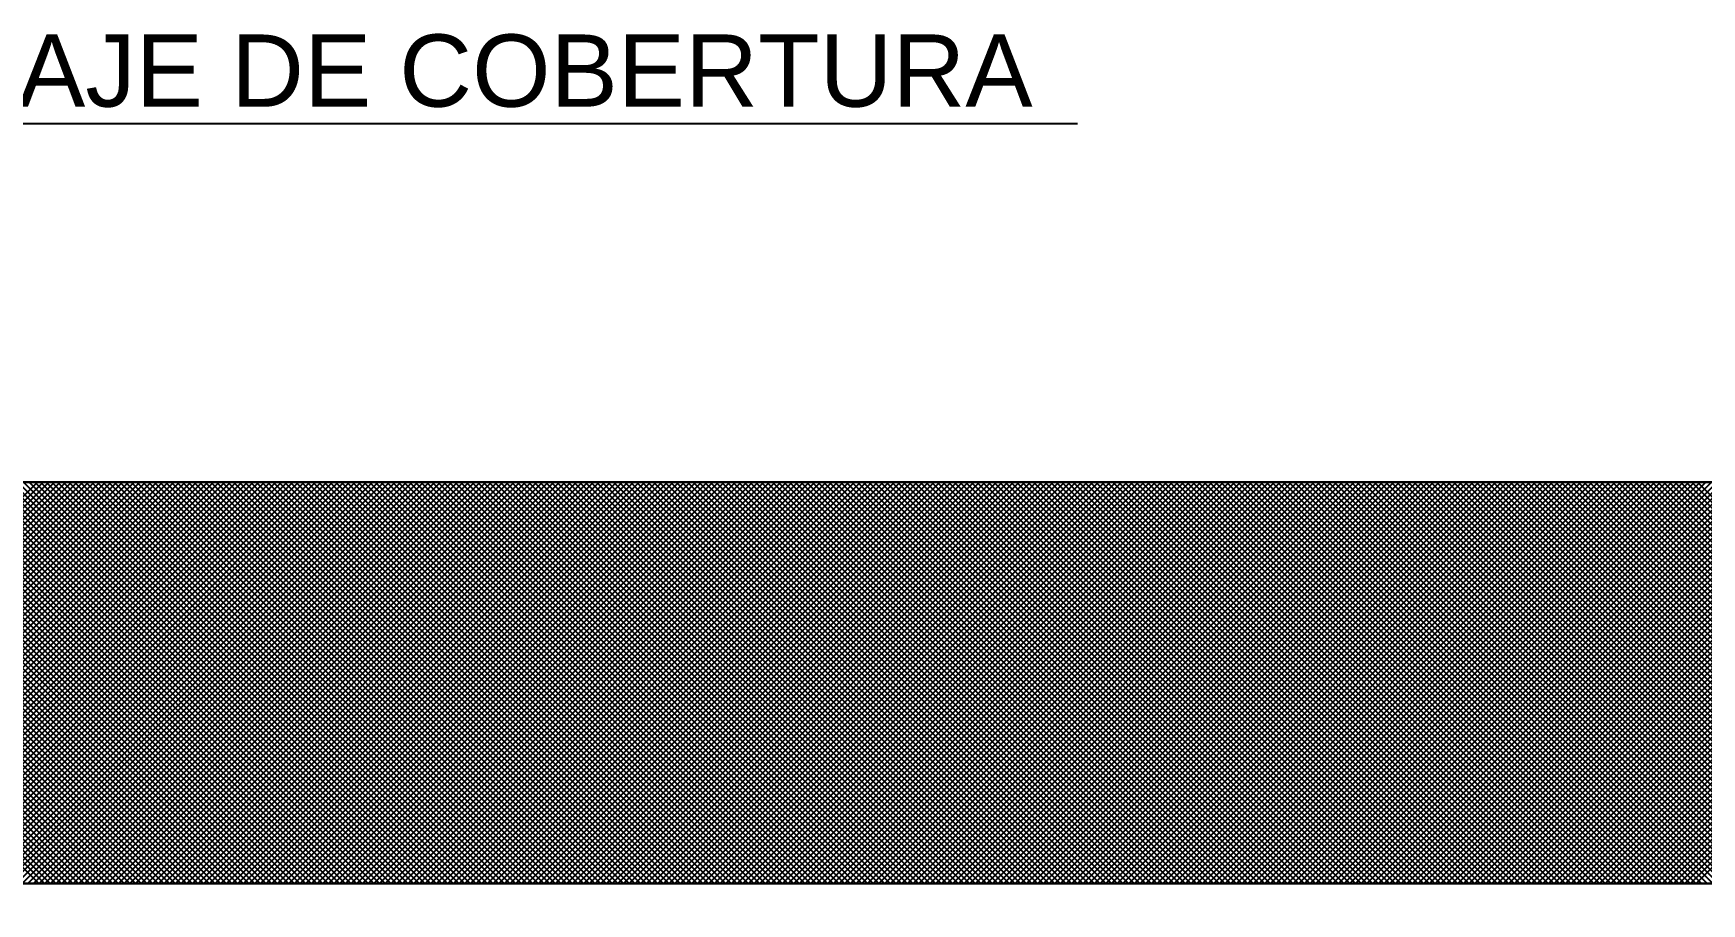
# Model space of a CAD drawing. Extents: x 0 to 119, y 0 to 84.
# Drawn here: x 38.474 to 42.631, y 55.663 to 57.832 of the extents above; entities that cross this region are included whole.
import ezdxf

# ---------------------------------------------------------------- set-up
doc = ezdxf.new("R2010")
doc.units = 0
doc.header["$MEASUREMENT"] = 0
for name, color, linetype in [('29', 9, 'CONTINUOUS'), ('3', 7, 'CONTINUOUS'), ('6', 178, 'CONTINUOUS')]:
    doc.layers.add(name, color=color, linetype=linetype)
doc.styles.add('TQS_ARIAL', font='arial.ttf')

msp = doc.modelspace()

# ---------------------------------------------------------------- linework, layer by layer
at = {"layer": '29', "color": 9, "linetype": 'Continuous'}
for p, q in [((37.484108, 55.713321), (38.484108, 56.713321)), ((37.487445, 56.713321), (38.487445, 55.713321)), ((37.49825, 55.713321), (38.49825, 56.713321)), ((37.501587, 56.713321), (38.501587, 55.713321)), ((37.512392, 55.713321), (38.512392, 56.713321)), ((37.515729, 56.713321), (38.515729, 55.713321)), ((37.526534, 55.713321), (38.526534, 56.713321)), ((37.529871, 56.713321), (38.529871, 55.713321)), ((37.540676, 55.713321), (38.540676, 56.713321)), ((37.544013, 56.713321), (38.544013, 55.713321)), ((37.554818, 55.713321), (38.554818, 56.713321)), ((37.558156, 56.713321), (38.558156, 55.713321)), ((37.568961, 55.713321), (38.568961, 56.713321)), ((37.572298, 56.713321), (38.572298, 55.713321)), ((37.583103, 55.713321), (38.583103, 56.713321)), ((37.58644, 56.713321), (38.58644, 55.713321)), ((37.597245, 55.713321), (38.597245, 56.713321)), ((37.600582, 56.713321), (38.600582, 55.713321)), ((37.611387, 55.713321), (38.611387, 56.713321)), ((37.614724, 56.713321), (38.614724, 55.713321)), ((37.625529, 55.713321), (38.625529, 56.713321)), ((37.628866, 56.713321), (38.628866, 55.713321)), ((37.639671, 55.713321), (38.639671, 56.713321)), ((37.643008, 56.713321), (38.643008, 55.713321)), ((37.653813, 55.713321), (38.653813, 56.713321)), ((37.65715, 56.713321), (38.65715, 55.713321)), ((37.667955, 55.713321), (38.667955, 56.713321)), ((37.671293, 56.713321), (38.671293, 55.713321)), ((37.682098, 55.713321), (38.682098, 56.713321)), ((37.685435, 56.713321), (38.685435, 55.713321)), ((37.69624, 55.713321), (38.69624, 56.713321)), ((37.699577, 56.713321), (38.699577, 55.713321)), ((37.710382, 55.713321), (38.710382, 56.713321)), ((37.713719, 56.713321), (38.713719, 55.713321)), ((37.724524, 55.713321), (38.724524, 56.713321)), ((37.727861, 56.713321), (38.727861, 55.713321)), ((37.738666, 55.713321), (38.738666, 56.713321)), ((37.742003, 56.713321), (38.742003, 55.713321)), ((37.752808, 55.713321), (38.752808, 56.713321)), ((37.756145, 56.713321), (38.756145, 55.713321)), ((37.76695, 55.713321), (38.76695, 56.713321)), ((37.770288, 56.713321), (38.770288, 55.713321)), ((37.781093, 55.713321), (38.781093, 56.713321)), ((37.78443, 56.713321), (38.78443, 55.713321)), ((37.795235, 55.713321), (38.795235, 56.713321)), ((37.798572, 56.713321), (38.798572, 55.713321)), ((37.809377, 55.713321), (38.809377, 56.713321)), ((37.812714, 56.713321), (38.812714, 55.713321)), ((37.823519, 55.713321), (38.823519, 56.713321)), ((37.826856, 56.713321), (38.826856, 55.713321)), ((37.837661, 55.713321), (38.837661, 56.713321)), ((37.840998, 56.713321), (38.840998, 55.713321)), ((37.851803, 55.713321), (38.851803, 56.713321)), ((37.85514, 56.713321), (38.85514, 55.713321)), ((37.865945, 55.713321), (38.865945, 56.713321)), ((37.869283, 56.713321), (38.869283, 55.713321)), ((37.880088, 55.713321), (38.880088, 56.713321)), ((37.883425, 56.713321), (38.883425, 55.713321)), ((37.89423, 55.713321), (38.89423, 56.713321)), ((37.897567, 56.713321), (38.897567, 55.713321)), ((37.908372, 55.713321), (38.908372, 56.713321)), ((37.911709, 56.713321), (38.911709, 55.713321)), ((37.922514, 55.713321), (38.922514, 56.713321)), ((37.925851, 56.713321), (38.925851, 55.713321)), ((37.936656, 55.713321), (38.936656, 56.713321)), ((37.939993, 56.713321), (38.939993, 55.713321)), ((37.950798, 55.713321), (38.950798, 56.713321)), ((37.954135, 56.713321), (38.954135, 55.713321)), ((37.96494, 55.713321), (38.96494, 56.713321)), ((37.968277, 56.713321), (38.968277, 55.713321)), ((37.979082, 55.713321), (38.979082, 56.713321)), ((37.98242, 56.713321), (38.98242, 55.713321)), ((37.993225, 55.713321), (38.993225, 56.713321)), ((37.996562, 56.713321), (38.996562, 55.713321)), ((38.007367, 55.713321), (39.007367, 56.713321)), ((38.010704, 56.713321), (39.010704, 55.713321)), ((38.021509, 55.713321), (39.021509, 56.713321)), ((38.024846, 56.713321), (39.024846, 55.713321)), ((38.035651, 55.713321), (39.035651, 56.713321)), ((38.038988, 56.713321), (39.038988, 55.713321)), ((38.049793, 55.713321), (39.049793, 56.713321)), ((38.05313, 56.713321), (39.05313, 55.713321)), ((38.063935, 55.713321), (39.063935, 56.713321)), ((38.067272, 56.713321), (39.067272, 55.713321)), ((38.078077, 55.713321), (39.078077, 56.713321)), ((38.081415, 56.713321), (39.081415, 55.713321)), ((38.09222, 55.713321), (39.09222, 56.713321)), ((38.095557, 56.713321), (39.095557, 55.713321)), ((38.106362, 55.713321), (39.106362, 56.713321)), ((38.109699, 56.713321), (39.109699, 55.713321)), ((38.120504, 55.713321), (39.120504, 56.713321)), ((38.123841, 56.713321), (39.123841, 55.713321)), ((38.134646, 55.713321), (39.134646, 56.713321)), ((38.137983, 56.713321), (39.137983, 55.713321)), ((38.148788, 55.713321), (39.148788, 56.713321)), ((38.152125, 56.713321), (39.152125, 55.713321)), ((38.16293, 55.713321), (39.16293, 56.713321)), ((38.166267, 56.713321), (39.166267, 55.713321)), ((38.177072, 55.713321), (39.177072, 56.713321)), ((38.180409, 56.713321), (39.180409, 55.713321)), ((38.191215, 55.713321), (39.191215, 56.713321)), ((38.194552, 56.713321), (39.194552, 55.713321)), ((38.205357, 55.713321), (39.205357, 56.713321)), ((38.208694, 56.713321), (39.208694, 55.713321)), ((38.219499, 55.713321), (39.219499, 56.713321)), ((38.222836, 56.713321), (39.222836, 55.713321)), ((38.233641, 55.713321), (39.233641, 56.713321)), ((38.236978, 56.713321), (39.236978, 55.713321)), ((38.247783, 55.713321), (39.247783, 56.713321)), ((38.25112, 56.713321), (39.25112, 55.713321)), ((38.261925, 55.713321), (39.261925, 56.713321)), ((38.265262, 56.713321), (39.265262, 55.713321)), ((38.276067, 55.713321), (39.276067, 56.713321)), ((38.279404, 56.713321), (39.279404, 55.713321)), ((38.290209, 55.713321), (39.290209, 56.713321)), ((38.293547, 56.713321), (39.293547, 55.713321)), ((38.304352, 55.713321), (39.304352, 56.713321)), ((38.307689, 56.713321), (39.307689, 55.713321)), ((38.318494, 55.713321), (39.318494, 56.713321)), ((38.321831, 56.713321), (39.321831, 55.713321)), ((38.332636, 55.713321), (39.332636, 56.713321)), ((38.335973, 56.713321), (39.335973, 55.713321)), ((38.346778, 55.713321), (39.346778, 56.713321)), ((38.350115, 56.713321), (39.350115, 55.713321)), ((38.36092, 55.713321), (39.36092, 56.713321)), ((38.364257, 56.713321), (39.364257, 55.713321)), ((38.375062, 55.713321), (39.375062, 56.713321)), ((38.378399, 56.713321), (39.378399, 55.713321)), ((38.389204, 55.713321), (39.389204, 56.713321)), ((38.392542, 56.713321), (39.392542, 55.713321)), ((38.403347, 55.713321), (39.403347, 56.713321)), ((38.406684, 56.713321), (39.406684, 55.713321)), ((38.417489, 55.713321), (39.417489, 56.713321)), ((38.420826, 56.713321), (39.420826, 55.713321)), ((38.431631, 55.713321), (39.431631, 56.713321)), ((38.434968, 56.713321), (39.434968, 55.713321)), ((38.445773, 55.713321), (39.445773, 56.713321)), ((38.44911, 56.713321), (39.44911, 55.713321)), ((38.459915, 55.713321), (39.459915, 56.713321)), ((38.463252, 56.713321), (39.463252, 55.713321)), ((38.474057, 55.713321), (39.474057, 56.713321)), ((38.477394, 56.713321), (39.477394, 55.713321)), ((38.488199, 55.713321), (39.488199, 56.713321)), ((38.491536, 56.713321), (39.491536, 55.713321)), ((38.502341, 55.713321), (39.502341, 56.713321)), ((38.505679, 56.713321), (39.505679, 55.713321)), ((38.516484, 55.713321), (39.516484, 56.713321)), ((38.519821, 56.713321), (39.519821, 55.713321)), ((38.530626, 55.713321), (39.530626, 56.713321)), ((38.533963, 56.713321), (39.533963, 55.713321)), ((38.544768, 55.713321), (39.544768, 56.713321)), ((38.548105, 56.713321), (39.548105, 55.713321)), ((38.55891, 55.713321), (39.55891, 56.713321)), ((38.562247, 56.713321), (39.562247, 55.713321)), ((38.573052, 55.713321), (39.573052, 56.713321)), ((38.576389, 56.713321), (39.576389, 55.713321)), ((38.587194, 55.713321), (39.587194, 56.713321)), ((38.590531, 56.713321), (39.590531, 55.713321)), ((38.601336, 55.713321), (39.601336, 56.713321)), ((38.604674, 56.713321), (39.604674, 55.713321)), ((38.615479, 55.713321), (39.615479, 56.713321)), ((38.618816, 56.713321), (39.618816, 55.713321)), ((38.629621, 55.713321), (39.629621, 56.713321)), ((38.632958, 56.713321), (39.632958, 55.713321)), ((38.643763, 55.713321), (39.643763, 56.713321)), ((38.6471, 56.713321), (39.6471, 55.713321)), ((38.657905, 55.713321), (39.657905, 56.713321)), ((38.661242, 56.713321), (39.661242, 55.713321)), ((38.672047, 55.713321), (39.672047, 56.713321)), ((38.675384, 56.713321), (39.675384, 55.713321)), ((38.686189, 55.713321), (39.686189, 56.713321)), ((38.689526, 56.713321), (39.689526, 55.713321)), ((38.700331, 55.713321), (39.700331, 56.713321)), ((38.703669, 56.713321), (39.703669, 55.713321)), ((38.714474, 55.713321), (39.714474, 56.713321)), ((38.717811, 56.713321), (39.717811, 55.713321)), ((38.728616, 55.713321), (39.728616, 56.713321)), ((38.731953, 56.713321), (39.731953, 55.713321)), ((38.742758, 55.713321), (39.742758, 56.713321)), ((38.746095, 56.713321), (39.746095, 55.713321)), ((38.7569, 55.713321), (39.7569, 56.713321)), ((38.760237, 56.713321), (39.760237, 55.713321)), ((38.771042, 55.713321), (39.771042, 56.713321)), ((38.774379, 56.713321), (39.774379, 55.713321)), ((38.785184, 55.713321), (39.785184, 56.713321)), ((38.788521, 56.713321), (39.788521, 55.713321)), ((38.799326, 55.713321), (39.799326, 56.713321)), ((38.802663, 56.713321), (39.802663, 55.713321)), ((38.813468, 55.713321), (39.813468, 56.713321)), ((38.816806, 56.713321), (39.816806, 55.713321)), ((38.827611, 55.713321), (39.827611, 56.713321)), ((38.830948, 56.713321), (39.830948, 55.713321)), ((38.841753, 55.713321), (39.841753, 56.713321)), ((38.84509, 56.713321), (39.84509, 55.713321)), ((38.855895, 55.713321), (39.855895, 56.713321)), ((38.859232, 56.713321), (39.859232, 55.713321)), ((38.870037, 55.713321), (39.870037, 56.713321)), ((38.873374, 56.713321), (39.873374, 55.713321)), ((38.884179, 55.713321), (39.884179, 56.713321)), ((38.887516, 56.713321), (39.887516, 55.713321)), ((38.898321, 55.713321), (39.898321, 56.713321)), ((38.901658, 56.713321), (39.901658, 55.713321)), ((38.912463, 55.713321), (39.912463, 56.713321)), ((38.915801, 56.713321), (39.915801, 55.713321)), ((38.926606, 55.713321), (39.926606, 56.713321)), ((38.929943, 56.713321), (39.929943, 55.713321)), ((38.940748, 55.713321), (39.940748, 56.713321)), ((38.944085, 56.713321), (39.944085, 55.713321)), ((38.95489, 55.713321), (39.95489, 56.713321)), ((38.958227, 56.713321), (39.958227, 55.713321)), ((38.969032, 55.713321), (39.969032, 56.713321)), ((38.972369, 56.713321), (39.972369, 55.713321)), ((38.983174, 55.713321), (39.983174, 56.713321)), ((38.986511, 56.713321), (39.986511, 55.713321)), ((38.997316, 55.713321), (39.997316, 56.713321)), ((39.000653, 56.713321), (40.000653, 55.713321)), ((39.011458, 55.713321), (40.011458, 56.713321)), ((39.014795, 56.713321), (40.014795, 55.713321)), ((39.025601, 55.713321), (40.025601, 56.713321)), ((39.028938, 56.713321), (40.028938, 55.713321)), ((39.039743, 55.713321), (40.039743, 56.713321)), ((39.04308, 56.713321), (40.04308, 55.713321)), ((39.053885, 55.713321), (40.053885, 56.713321)), ((39.057222, 56.713321), (40.057222, 55.713321)), ((39.068027, 55.713321), (40.068027, 56.713321)), ((39.071364, 56.713321), (40.071364, 55.713321)), ((39.082169, 55.713321), (40.082169, 56.713321)), ((39.085506, 56.713321), (40.085506, 55.713321)), ((39.096311, 55.713321), (40.096311, 56.713321)), ((39.099648, 56.713321), (40.099648, 55.713321)), ((39.110453, 55.713321), (40.110453, 56.713321)), ((39.11379, 56.713321), (40.11379, 55.713321)), ((39.124595, 55.713321), (40.124595, 56.713321)), ((39.127933, 56.713321), (40.127933, 55.713321)), ((39.138738, 55.713321), (40.138738, 56.713321)), ((39.142075, 56.713321), (40.142075, 55.713321)), ((39.15288, 55.713321), (40.15288, 56.713321)), ((39.156217, 56.713321), (40.156217, 55.713321)), ((39.167022, 55.713321), (40.167022, 56.713321)), ((39.170359, 56.713321), (40.170359, 55.713321)), ((39.181164, 55.713321), (40.181164, 56.713321)), ((39.184501, 56.713321), (40.184501, 55.713321)), ((39.195306, 55.713321), (40.195306, 56.713321)), ((39.198643, 56.713321), (40.198643, 55.713321)), ((39.209448, 55.713321), (40.209448, 56.713321)), ((39.212785, 56.713321), (40.212785, 55.713321)), ((39.22359, 55.713321), (40.22359, 56.713321)), ((39.226928, 56.713321), (40.226928, 55.713321)), ((39.237733, 55.713321), (40.237733, 56.713321)), ((39.24107, 56.713321), (40.24107, 55.713321)), ((39.251875, 55.713321), (40.251875, 56.713321)), ((39.255212, 56.713321), (40.255212, 55.713321)), ((39.266017, 55.713321), (40.266017, 56.713321)), ((39.269354, 56.713321), (40.269354, 55.713321)), ((39.280159, 55.713321), (40.280159, 56.713321)), ((39.283496, 56.713321), (40.283496, 55.713321)), ((39.294301, 55.713321), (40.294301, 56.713321)), ((39.297638, 56.713321), (40.297638, 55.713321)), ((39.308443, 55.713321), (40.308443, 56.713321)), ((39.31178, 56.713321), (40.31178, 55.713321)), ((39.322585, 55.713321), (40.322585, 56.713321)), ((39.325922, 56.713321), (40.325922, 55.713321)), ((39.336727, 55.713321), (40.336727, 56.713321)), ((39.340065, 56.713321), (40.340065, 55.713321)), ((39.35087, 55.713321), (40.35087, 56.713321)), ((39.354207, 56.713321), (40.354207, 55.713321)), ((39.365012, 55.713321), (40.365012, 56.713321)), ((39.368349, 56.713321), (40.368349, 55.713321)), ((39.379154, 55.713321), (40.379154, 56.713321)), ((39.382491, 56.713321), (40.382491, 55.713321)), ((39.393296, 55.713321), (40.393296, 56.713321)), ((39.396633, 56.713321), (40.396633, 55.713321)), ((39.407438, 55.713321), (40.407438, 56.713321)), ((39.410775, 56.713321), (40.410775, 55.713321)), ((39.42158, 55.713321), (40.42158, 56.713321)), ((39.424917, 56.713321), (40.424917, 55.713321)), ((39.435722, 55.713321), (40.435722, 56.713321)), ((39.43906, 56.713321), (40.43906, 55.713321)), ((39.449865, 55.713321), (40.449865, 56.713321)), ((39.453202, 56.713321), (40.453202, 55.713321)), ((39.464007, 55.713321), (40.464007, 56.713321)), ((39.467344, 56.713321), (40.467344, 55.713321)), ((39.478149, 55.713321), (40.478149, 56.713321)), ((39.481486, 56.713321), (40.481486, 55.713321)), ((39.492291, 55.713321), (40.492291, 56.713321)), ((39.495628, 56.713321), (40.495628, 55.713321)), ((39.506433, 55.713321), (40.506433, 56.713321)), ((39.50977, 56.713321), (40.50977, 55.713321)), ((39.520575, 55.713321), (40.520575, 56.713321)), ((39.523912, 56.713321), (40.523912, 55.713321)), ((39.534717, 55.713321), (40.534717, 56.713321)), ((39.538055, 56.713321), (40.538055, 55.713321)), ((39.54886, 55.713321), (40.54886, 56.713321)), ((39.552197, 56.713321), (40.552197, 55.713321)), ((39.563002, 55.713321), (40.563002, 56.713321)), ((39.566339, 56.713321), (40.566339, 55.713321)), ((39.577144, 55.713321), (40.577144, 56.713321)), ((39.580481, 56.713321), (40.580481, 55.713321)), ((39.591286, 55.713321), (40.591286, 56.713321)), ((39.594623, 56.713321), (40.594623, 55.713321)), ((39.605428, 55.713321), (40.605428, 56.713321)), ((39.608765, 56.713321), (40.608765, 55.713321)), ((39.61957, 55.713321), (40.61957, 56.713321)), ((39.622907, 56.713321), (40.622907, 55.713321)), ((39.633712, 55.713321), (40.633712, 56.713321)), ((39.637049, 56.713321), (40.637049, 55.713321)), ((39.647854, 55.713321), (40.647854, 56.713321)), ((39.651192, 56.713321), (40.651192, 55.713321)), ((39.661997, 55.713321), (40.661997, 56.713321)), ((39.665334, 56.713321), (40.665334, 55.713321)), ((39.676139, 55.713321), (40.676139, 56.713321)), ((39.679476, 56.713321), (40.679476, 55.713321)), ((39.690281, 55.713321), (40.690281, 56.713321)), ((39.693618, 56.713321), (40.693618, 55.713321)), ((39.704423, 55.713321), (40.704423, 56.713321)), ((39.70776, 56.713321), (40.70776, 55.713321)), ((39.718565, 55.713321), (40.718565, 56.713321)), ((39.721902, 56.713321), (40.721902, 55.713321)), ((39.732707, 55.713321), (40.732707, 56.713321)), ((39.736044, 56.713321), (40.736044, 55.713321)), ((39.746849, 55.713321), (40.746849, 56.713321)), ((39.750187, 56.713321), (40.750187, 55.713321)), ((39.760992, 55.713321), (40.760992, 56.713321)), ((39.764329, 56.713321), (40.764329, 55.713321)), ((39.775134, 55.713321), (40.775134, 56.713321)), ((39.778471, 56.713321), (40.778471, 55.713321)), ((39.789276, 55.713321), (40.789276, 56.713321)), ((39.792613, 56.713321), (40.792613, 55.713321)), ((39.803418, 55.713321), (40.803418, 56.713321)), ((39.806755, 56.713321), (40.806755, 55.713321)), ((39.81756, 55.713321), (40.81756, 56.713321)), ((39.820897, 56.713321), (40.820897, 55.713321)), ((39.831702, 55.713321), (40.831702, 56.713321)), ((39.835039, 56.713321), (40.835039, 55.713321)), ((39.845844, 55.713321), (40.845844, 56.713321)), ((39.849181, 56.713321), (40.849181, 55.713321)), ((39.859987, 55.713321), (40.859987, 56.713321)), ((39.863324, 56.713321), (40.863324, 55.713321)), ((39.874129, 55.713321), (40.874129, 56.713321)), ((39.877466, 56.713321), (40.877466, 55.713321)), ((39.888271, 55.713321), (40.888271, 56.713321)), ((39.891608, 56.713321), (40.891608, 55.713321)), ((39.902413, 55.713321), (40.902413, 56.713321)), ((39.90575, 56.713321), (40.90575, 55.713321)), ((39.916555, 55.713321), (40.916555, 56.713321)), ((39.919892, 56.713321), (40.919892, 55.713321)), ((39.930697, 55.713321), (40.930697, 56.713321)), ((39.934034, 56.713321), (40.934034, 55.713321)), ((39.944839, 55.713321), (40.944839, 56.713321)), ((39.948176, 56.713321), (40.948176, 55.713321)), ((39.958981, 55.713321), (40.958981, 56.713321)), ((39.962319, 56.713321), (40.962319, 55.713321)), ((39.973124, 55.713321), (40.973124, 56.713321)), ((39.976461, 56.713321), (40.976461, 55.713321)), ((39.987266, 55.713321), (40.987266, 56.713321)), ((39.990603, 56.713321), (40.990603, 55.713321)), ((40.001408, 55.713321), (41.001408, 56.713321)), ((40.004745, 56.713321), (41.004745, 55.713321)), ((40.01555, 55.713321), (41.01555, 56.713321)), ((40.018887, 56.713321), (41.018887, 55.713321)), ((40.029692, 55.713321), (41.029692, 56.713321)), ((40.033029, 56.713321), (41.033029, 55.713321)), ((40.043834, 55.713321), (41.043834, 56.713321)), ((40.047171, 56.713321), (41.047171, 55.713321)), ((40.057976, 55.713321), (41.057976, 56.713321)), ((40.061314, 56.713321), (41.061314, 55.713321)), ((40.072119, 55.713321), (41.072119, 56.713321)), ((40.075456, 56.713321), (41.075456, 55.713321)), ((40.086261, 55.713321), (41.086261, 56.713321)), ((40.089598, 56.713321), (41.089598, 55.713321)), ((40.100403, 55.713321), (41.100403, 56.713321)), ((40.10374, 56.713321), (41.10374, 55.713321)), ((40.114545, 55.713321), (41.114545, 56.713321)), ((40.117882, 56.713321), (41.117882, 55.713321)), ((40.128687, 55.713321), (41.128687, 56.713321)), ((40.132024, 56.713321), (41.132024, 55.713321)), ((40.142829, 55.713321), (41.142829, 56.713321)), ((40.146166, 56.713321), (41.146166, 55.713321)), ((40.156971, 55.713321), (41.156971, 56.713321)), ((40.160308, 56.713321), (41.160308, 55.713321)), ((40.171113, 55.713321), (41.171113, 56.713321)), ((40.174451, 56.713321), (41.174451, 55.713321)), ((40.185256, 55.713321), (41.185256, 56.713321)), ((40.188593, 56.713321), (41.188593, 55.713321)), ((40.199398, 55.713321), (41.199398, 56.713321)), ((40.202735, 56.713321), (41.202735, 55.713321)), ((40.21354, 55.713321), (41.21354, 56.713321)), ((40.216877, 56.713321), (41.216877, 55.713321)), ((40.227682, 55.713321), (41.227682, 56.713321)), ((40.231019, 56.713321), (41.231019, 55.713321)), ((40.241824, 55.713321), (41.241824, 56.713321)), ((40.245161, 56.713321), (41.245161, 55.713321)), ((40.255966, 55.713321), (41.255966, 56.713321)), ((40.259303, 56.713321), (41.259303, 55.713321)), ((40.270108, 55.713321), (41.270108, 56.713321)), ((40.273446, 56.713321), (41.273446, 55.713321)), ((40.284251, 55.713321), (41.284251, 56.713321)), ((40.287588, 56.713321), (41.287588, 55.713321)), ((40.298393, 55.713321), (41.298393, 56.713321)), ((40.30173, 56.713321), (41.30173, 55.713321)), ((40.312535, 55.713321), (41.312535, 56.713321)), ((40.315872, 56.713321), (41.315872, 55.713321)), ((40.326677, 55.713321), (41.326677, 56.713321)), ((40.330014, 56.713321), (41.330014, 55.713321)), ((40.340819, 55.713321), (41.340819, 56.713321)), ((40.344156, 56.713321), (41.344156, 55.713321)), ((40.354961, 55.713321), (41.354961, 56.713321)), ((40.358298, 56.713321), (41.358298, 55.713321)), ((40.369103, 55.713321), (41.369103, 56.713321)), ((40.372441, 56.713321), (41.372441, 55.713321)), ((40.383246, 55.713321), (41.383246, 56.713321)), ((40.386583, 56.713321), (41.386583, 55.713321)), ((40.397388, 55.713321), (41.397388, 56.713321)), ((40.400725, 56.713321), (41.400725, 55.713321)), ((40.41153, 55.713321), (41.41153, 56.713321)), ((40.414867, 56.713321), (41.414867, 55.713321)), ((40.425672, 55.713321), (41.425672, 56.713321)), ((40.429009, 56.713321), (41.429009, 55.713321)), ((40.439814, 55.713321), (41.439814, 56.713321)), ((40.443151, 56.713321), (41.443151, 55.713321)), ((40.453956, 55.713321), (41.453956, 56.713321)), ((40.457293, 56.713321), (41.457293, 55.713321)), ((40.468098, 55.713321), (41.468098, 56.713321)), ((40.471435, 56.713321), (41.471435, 55.713321)), ((40.48224, 55.713321), (41.48224, 56.713321)), ((40.485578, 56.713321), (41.485578, 55.713321)), ((40.496383, 55.713321), (41.496383, 56.713321)), ((40.49972, 56.713321), (41.49972, 55.713321)), ((40.510525, 55.713321), (41.510525, 56.713321)), ((40.513862, 56.713321), (41.513862, 55.713321)), ((40.524667, 55.713321), (41.524667, 56.713321)), ((40.528004, 56.713321), (41.528004, 55.713321)), ((40.538809, 55.713321), (41.538809, 56.713321)), ((40.542146, 56.713321), (41.542146, 55.713321)), ((40.552951, 55.713321), (41.552951, 56.713321)), ((40.556288, 56.713321), (41.556288, 55.713321)), ((40.567093, 55.713321), (41.567093, 56.713321)), ((40.57043, 56.713321), (41.57043, 55.713321)), ((40.581235, 55.713321), (41.581235, 56.713321)), ((40.584573, 56.713321), (41.584573, 55.713321)), ((40.595378, 55.713321), (41.595378, 56.713321)), ((40.598715, 56.713321), (41.598715, 55.713321)), ((40.60952, 55.713321), (41.60952, 56.713321)), ((40.612857, 56.713321), (41.612857, 55.713321)), ((40.623662, 55.713321), (41.623662, 56.713321)), ((40.626999, 56.713321), (41.626999, 55.713321)), ((40.637804, 55.713321), (41.637804, 56.713321)), ((40.641141, 56.713321), (41.641141, 55.713321)), ((40.651946, 55.713321), (41.651946, 56.713321)), ((40.655283, 56.713321), (41.655283, 55.713321)), ((40.666088, 55.713321), (41.666088, 56.713321)), ((40.669425, 56.713321), (41.669425, 55.713321)), ((40.68023, 55.713321), (41.68023, 56.713321)), ((40.683567, 56.713321), (41.683567, 55.713321)), ((40.694373, 55.713321), (41.694373, 56.713321)), ((40.69771, 56.713321), (41.69771, 55.713321)), ((40.708515, 55.713321), (41.708515, 56.713321)), ((40.711852, 56.713321), (41.711852, 55.713321)), ((40.722657, 55.713321), (41.722657, 56.713321)), ((40.725994, 56.713321), (41.725994, 55.713321)), ((40.736799, 55.713321), (41.736799, 56.713321)), ((40.740136, 56.713321), (41.740136, 55.713321)), ((40.750941, 55.713321), (41.750941, 56.713321)), ((40.754278, 56.713321), (41.754278, 55.713321)), ((40.765083, 55.713321), (41.765083, 56.713321)), ((40.76842, 56.713321), (41.76842, 55.713321)), ((40.779225, 55.713321), (41.779225, 56.713321)), ((40.782562, 56.713321), (41.782562, 55.713321)), ((40.793367, 55.713321), (41.793367, 56.713321)), ((40.796705, 56.713321), (41.796705, 55.713321)), ((40.80751, 55.713321), (41.80751, 56.713321)), ((40.810847, 56.713321), (41.810847, 55.713321)), ((40.821652, 55.713321), (41.821652, 56.713321)), ((40.824989, 56.713321), (41.824989, 55.713321)), ((40.835794, 55.713321), (41.835794, 56.713321)), ((40.839131, 56.713321), (41.839131, 55.713321)), ((40.849936, 55.713321), (41.849936, 56.713321)), ((40.853273, 56.713321), (41.853273, 55.713321)), ((40.864078, 55.713321), (41.864078, 56.713321)), ((40.867415, 56.713321), (41.867415, 55.713321)), ((40.87822, 55.713321), (41.87822, 56.713321)), ((40.881557, 56.713321), (41.881557, 55.713321)), ((40.892362, 55.713321), (41.892362, 56.713321)), ((40.8957, 56.713321), (41.8957, 55.713321)), ((40.906505, 55.713321), (41.906505, 56.713321)), ((40.909842, 56.713321), (41.909842, 55.713321)), ((40.920647, 55.713321), (41.920647, 56.713321)), ((40.923984, 56.713321), (41.923984, 55.713321)), ((40.934789, 55.713321), (41.934789, 56.713321)), ((40.938126, 56.713321), (41.938126, 55.713321)), ((40.948931, 55.713321), (41.948931, 56.713321)), ((40.952268, 56.713321), (41.952268, 55.713321)), ((40.963073, 55.713321), (41.963073, 56.713321)), ((40.96641, 56.713321), (41.96641, 55.713321)), ((40.977215, 55.713321), (41.977215, 56.713321)), ((40.980552, 56.713321), (41.980552, 55.713321)), ((40.991357, 55.713321), (41.991357, 56.713321)), ((40.994694, 56.713321), (41.994694, 55.713321)), ((41.005499, 55.713321), (42.005499, 56.713321)), ((41.008837, 56.713321), (42.008837, 55.713321)), ((41.019642, 55.713321), (42.019642, 56.713321)), ((41.022979, 56.713321), (42.022979, 55.713321)), ((41.033784, 55.713321), (42.033784, 56.713321)), ((41.037121, 56.713321), (42.037121, 55.713321)), ((41.047926, 55.713321), (42.047926, 56.713321)), ((41.051263, 56.713321), (42.051263, 55.713321)), ((41.062068, 55.713321), (42.062068, 56.713321)), ((41.065405, 56.713321), (42.065405, 55.713321)), ((41.07621, 55.713321), (42.07621, 56.713321)), ((41.079547, 56.713321), (42.079547, 55.713321)), ((41.090352, 55.713321), (42.090352, 56.713321)), ((41.093689, 56.713321), (42.093689, 55.713321)), ((41.104494, 55.713321), (42.104494, 56.713321)), ((41.107832, 56.713321), (42.107832, 55.713321)), ((41.118637, 55.713321), (42.118637, 56.713321)), ((41.121974, 56.713321), (42.121974, 55.713321)), ((41.132779, 55.713321), (42.132779, 56.713321)), ((41.136116, 56.713321), (42.136116, 55.713321)), ((41.146921, 55.713321), (42.146921, 56.713321)), ((41.150258, 56.713321), (42.150258, 55.713321)), ((41.161063, 55.713321), (42.161063, 56.713321)), ((41.1644, 56.713321), (42.1644, 55.713321)), ((41.175205, 55.713321), (42.175205, 56.713321)), ((41.178542, 56.713321), (42.178542, 55.713321)), ((41.189347, 55.713321), (42.189347, 56.713321)), ((41.192684, 56.713321), (42.192684, 55.713321)), ((41.203489, 55.713321), (42.203489, 56.713321)), ((41.206827, 56.713321), (42.206827, 55.713321)), ((41.217632, 55.713321), (42.217632, 56.713321)), ((41.220969, 56.713321), (42.220969, 55.713321)), ((41.231774, 55.713321), (42.231774, 56.713321)), ((41.235111, 56.713321), (42.235111, 55.713321)), ((41.245916, 55.713321), (42.245916, 56.713321)), ((41.249253, 56.713321), (42.249253, 55.713321)), ((41.260058, 55.713321), (42.260058, 56.713321)), ((41.263395, 56.713321), (42.263395, 55.713321)), ((41.2742, 55.713321), (42.2742, 56.713321)), ((41.277537, 56.713321), (42.277537, 55.713321)), ((41.288342, 55.713321), (42.288342, 56.713321)), ((41.291679, 56.713321), (42.291679, 55.713321)), ((41.302484, 55.713321), (42.302484, 56.713321)), ((41.305821, 56.713321), (42.305821, 55.713321)), ((41.316626, 55.713321), (42.316626, 56.713321)), ((41.319964, 56.713321), (42.319964, 55.713321)), ((41.330769, 55.713321), (42.330769, 56.713321)), ((41.334106, 56.713321), (42.334106, 55.713321)), ((41.344911, 55.713321), (42.344911, 56.713321)), ((41.348248, 56.713321), (42.348248, 55.713321)), ((41.359053, 55.713321), (42.359053, 56.713321)), ((41.36239, 56.713321), (42.36239, 55.713321)), ((41.373195, 55.713321), (42.373195, 56.713321)), ((41.376532, 56.713321), (42.376532, 55.713321)), ((41.387337, 55.713321), (42.387337, 56.713321)), ((41.390674, 56.713321), (42.390674, 55.713321)), ((41.401479, 55.713321), (42.401479, 56.713321)), ((41.404816, 56.713321), (42.404816, 55.713321)), ((41.415621, 55.713321), (42.415621, 56.713321)), ((41.418959, 56.713321), (42.418959, 55.713321)), ((41.429764, 55.713321), (42.429764, 56.713321)), ((41.433101, 56.713321), (42.433101, 55.713321)), ((41.443906, 55.713321), (42.443906, 56.713321)), ((41.447243, 56.713321), (42.447243, 55.713321)), ((41.458048, 55.713321), (42.458048, 56.713321)), ((41.461385, 56.713321), (42.461385, 55.713321)), ((41.47219, 55.713321), (42.47219, 56.713321)), ((41.475527, 56.713321), (42.475527, 55.713321)), ((41.486332, 55.713321), (42.486332, 56.713321)), ((41.489669, 56.713321), (42.489669, 55.713321)), ((41.500474, 55.713321), (42.500474, 56.713321)), ((41.503811, 56.713321), (42.503811, 55.713321)), ((41.514616, 55.713321), (42.514616, 56.713321)), ((41.517953, 56.713321), (42.517953, 55.713321)), ((41.528759, 55.713321), (42.528759, 56.713321)), ((41.532096, 56.713321), (42.532096, 55.713321)), ((41.542901, 55.713321), (42.542901, 56.713321)), ((41.546238, 56.713321), (42.546238, 55.713321)), ((41.557043, 55.713321), (42.557043, 56.713321)), ((41.56038, 56.713321), (42.56038, 55.713321)), ((41.571185, 55.713321), (42.571185, 56.713321)), ((41.574522, 56.713321), (42.574522, 55.713321)), ((41.585327, 55.713321), (42.585327, 56.713321)), ((41.588664, 56.713321), (42.588664, 55.713321)), ((41.599469, 55.713321), (42.599469, 56.713321)), ((41.602806, 56.713321), (42.602806, 55.713321)), ((41.613611, 55.713321), (42.613611, 56.713321)), ((41.616948, 56.713321), (42.616948, 55.713321)), ((41.627753, 55.713321), (42.627753, 56.713321)), ((41.631091, 56.713321), (42.631091, 55.713321)), ((41.641896, 55.713321), (42.641896, 56.713321)), ((41.645233, 56.713321), (42.645233, 55.713321)), ((41.656038, 55.713321), (42.656038, 56.713321)), ((41.659375, 56.713321), (42.659375, 55.713321)), ((41.67018, 55.713321), (42.67018, 56.713321)), ((41.673517, 56.713321), (42.673517, 55.713321)), ((41.684322, 55.713321), (42.684322, 56.713321)), ((41.687659, 56.713321), (42.687659, 55.713321)), ((41.698464, 55.713321), (42.698464, 56.713321)), ((41.701801, 56.713321), (42.701801, 55.713321)), ((41.712606, 55.713321), (42.712606, 56.713321)), ((41.715943, 56.713321), (42.715943, 55.713321)), ((41.726748, 55.713321), (42.726748, 56.713321)), ((41.730086, 56.713321), (42.730086, 55.713321)), ((41.740891, 55.713321), (42.740891, 56.713321)), ((41.744228, 56.713321), (42.744228, 55.713321)), ((41.755033, 55.713321), (42.755033, 56.713321)), ((41.75837, 56.713321), (42.75837, 55.713321)), ((41.769175, 55.713321), (42.769175, 56.713321)), ((41.772512, 56.713321), (42.772512, 55.713321)), ((41.783317, 55.713321), (42.783317, 56.713321)), ((41.786654, 56.713321), (42.786654, 55.713321)), ((41.797459, 55.713321), (42.797459, 56.713321)), ((41.800796, 56.713321), (42.800796, 55.713321)), ((41.811601, 55.713321), (42.811601, 56.713321)), ((41.814938, 56.713321), (42.814938, 55.713321)), ((41.825743, 55.713321), (42.825743, 56.713321)), ((41.82908, 56.713321), (42.82908, 55.713321)), ((41.839885, 55.713321), (42.839885, 56.713321)), ((41.843223, 56.713321), (42.843223, 55.713321)), ((41.854028, 55.713321), (42.854028, 56.713321)), ((41.857365, 56.713321), (42.857365, 55.713321)), ((41.86817, 55.713321), (42.86817, 56.713321)), ((41.871507, 56.713321), (42.871507, 55.713321)), ((41.882312, 55.713321), (42.882312, 56.713321)), ((41.885649, 56.713321), (42.885649, 55.713321)), ((41.896454, 55.713321), (42.896454, 56.713321)), ((41.899791, 56.713321), (42.899791, 55.713321)), ((41.910596, 55.713321), (42.910596, 56.713321)), ((41.913933, 56.713321), (42.913933, 55.713321)), ((41.924738, 55.713321), (42.924738, 56.713321)), ((41.928075, 56.713321), (42.928075, 55.713321)), ((41.93888, 55.713321), (42.93888, 56.713321)), ((41.942218, 56.713321), (42.942218, 55.713321)), ((41.953023, 55.713321), (42.953023, 56.713321)), ((41.95636, 56.713321), (42.95636, 55.713321)), ((41.967165, 55.713321), (42.967165, 56.713321)), ((41.970502, 56.713321), (42.970502, 55.713321)), ((41.981307, 55.713321), (42.981307, 56.713321)), ((41.984644, 56.713321), (42.984644, 55.713321)), ((41.995449, 55.713321), (42.995449, 56.713321)), ((41.998786, 56.713321), (42.998786, 55.713321)), ((42.009591, 55.713321), (43.009591, 56.713321)), ((42.012928, 56.713321), (43.012928, 55.713321)), ((42.023733, 55.713321), (43.023733, 56.713321)), ((42.02707, 56.713321), (43.02707, 55.713321)), ((42.037875, 55.713321), (43.037875, 56.713321)), ((42.041213, 56.713321), (43.041213, 55.713321)), ((42.052018, 55.713321), (43.052018, 56.713321)), ((42.055355, 56.713321), (43.055355, 55.713321)), ((42.06616, 55.713321), (43.06616, 56.713321)), ((42.069497, 56.713321), (43.069497, 55.713321)), ((42.080302, 55.713321), (43.080302, 56.713321)), ((42.083639, 56.713321), (43.083639, 55.713321)), ((42.094444, 55.713321), (43.094444, 56.713321)), ((42.097781, 56.713321), (43.097781, 55.713321)), ((42.108586, 55.713321), (43.108586, 56.713321)), ((42.111923, 56.713321), (43.111923, 55.713321)), ((42.122728, 55.713321), (43.122728, 56.713321)), ((42.126065, 56.713321), (43.126065, 55.713321)), ((42.13687, 55.713321), (43.13687, 56.713321)), ((42.140207, 56.713321), (43.140207, 55.713321)), ((42.151012, 55.713321), (43.151012, 56.713321)), ((42.15435, 56.713321), (43.15435, 55.713321)), ((42.165155, 55.713321), (43.165155, 56.713321)), ((42.168492, 56.713321), (43.168492, 55.713321)), ((42.179297, 55.713321), (43.179297, 56.713321)), ((42.182634, 56.713321), (43.182634, 55.713321)), ((42.193439, 55.713321), (43.193439, 56.713321)), ((42.196776, 56.713321), (43.196776, 55.713321)), ((42.207581, 55.713321), (43.207581, 56.713321)), ((42.210918, 56.713321), (43.210918, 55.713321)), ((42.221723, 55.713321), (43.221723, 56.713321)), ((42.22506, 56.713321), (43.22506, 55.713321)), ((42.235865, 55.713321), (43.235865, 56.713321)), ((42.239202, 56.713321), (43.239202, 55.713321)), ((42.250007, 55.713321), (43.250007, 56.713321)), ((42.253345, 56.713321), (43.253345, 55.713321)), ((42.26415, 55.713321), (43.26415, 56.713321)), ((42.267487, 56.713321), (43.267487, 55.713321)), ((42.278292, 55.713321), (43.278292, 56.713321)), ((42.281629, 56.713321), (43.281629, 55.713321)), ((42.292434, 55.713321), (43.292434, 56.713321)), ((42.295771, 56.713321), (43.295771, 55.713321)), ((42.306576, 55.713321), (43.306576, 56.713321)), ((42.309913, 56.713321), (43.309913, 55.713321)), ((42.320718, 55.713321), (43.320718, 56.713321)), ((42.324055, 56.713321), (43.324055, 55.713321)), ((42.33486, 55.713321), (43.33486, 56.713321)), ((42.338197, 56.713321), (43.338197, 55.713321)), ((42.349002, 55.713321), (43.349002, 56.713321)), ((42.35234, 56.713321), (43.35234, 55.713321)), ((42.363145, 55.713321), (43.363145, 56.713321)), ((42.366482, 56.713321), (43.366482, 55.713321)), ((42.377287, 55.713321), (43.377287, 56.713321)), ((42.380624, 56.713321), (43.380624, 55.713321)), ((42.391429, 55.713321), (43.391429, 56.713321)), ((42.394766, 56.713321), (43.394766, 55.713321)), ((42.405571, 55.713321), (43.405571, 56.713321)), ((42.408908, 56.713321), (43.408908, 55.713321)), ((42.419713, 55.713321), (43.419713, 56.713321)), ((42.42305, 56.713321), (43.42305, 55.713321)), ((42.433855, 55.713321), (43.433855, 56.713321)), ((42.437192, 56.713321), (43.437192, 55.713321)), ((42.447997, 55.713321), (43.447997, 56.713321)), ((42.451334, 56.713321), (43.451334, 55.713321)), ((42.462139, 55.713321), (43.462139, 56.713321)), ((42.465477, 56.713321), (43.465477, 55.713321)), ((42.476282, 55.713321), (43.476282, 56.713321)), ((42.479619, 56.713321), (43.479619, 55.713321)), ((42.490424, 55.713321), (43.490424, 56.713321)), ((42.493761, 56.713321), (43.493761, 55.713321)), ((42.504566, 55.713321), (43.504566, 56.713321)), ((42.507903, 56.713321), (43.507903, 55.713321)), ((42.518708, 55.713321), (43.518708, 56.713321)), ((42.522045, 56.713321), (43.522045, 55.713321)), ((42.53285, 55.713321), (43.53285, 56.713321)), ((42.536187, 56.713321), (43.536187, 55.713321)), ((42.546992, 55.713321), (43.546992, 56.713321)), ((42.550329, 56.713321), (43.550329, 55.713321)), ((42.561134, 55.713321), (43.561134, 56.713321)), ((42.564472, 56.713321), (43.564472, 55.713321)), ((42.575277, 55.713321), (43.575277, 56.713321)), ((42.578614, 56.713321), (43.578614, 55.713321)), ((42.589419, 55.713321), (43.589419, 56.713321)), ((42.592756, 56.713321), (43.592756, 55.713321)), ((42.603561, 55.713321), (43.603561, 56.713321)), ((42.606898, 56.713321), (43.606898, 55.713321)), ((42.617703, 55.713321), (43.617703, 56.713321)), ((42.62104, 56.713321), (43.62104, 55.713321))]:
    msp.add_line(p, q, dxfattribs=at)
msp.add_lwpolyline([(34.316598, 55.713321), (34.316598, 56.713321), (50.304197, 56.713321), (50.304197, 56.379987), (50.804197, 56.213321), (49.804197, 56.213321), (50.304197, 56.046654), (50.304197, 55.713321), (34.316598, 55.713321)], dxfattribs=at)
at = {"layer": '3', "color": 7, "linetype": 'Continuous'}
msp.add_lwpolyline([(41.076232, 57.606127), (36.581955, 57.606127), (36.971849, 55.532316), (36.893982, 55.76988), (36.971849, 55.532316), (36.958121, 55.781939)], dxfattribs=at)
at = {"layer": '6', "color": 178, "linetype": 'Continuous'}
for p, q in [((47.255376, 56.713321), (34.316598, 56.713321)), ((34.316598, 55.713321), (47.255376, 55.713321))]:
    msp.add_line(p, q, dxfattribs=at)

# ---------------------------------------------------------------- texts
at = {"layer": '3', "color": 7, "linetype": 'Continuous', "style": 'TQS_ARIAL'}
msp.add_text('JUNTA SOB A LAJE DE COBERTURA', height=0.18, dxfattribs=at).set_placement((36.5772, 57.64893))

doc.saveas('drawing.dxf')
